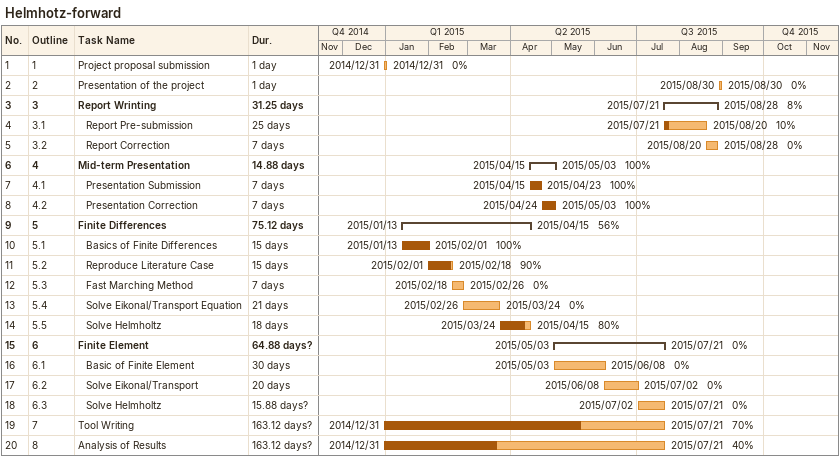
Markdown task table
Helmhotz-forward

| ID | WBS | Task | Duration | Start | Finish | % complete |
|---|---|---|---|---|---|---|
| 1 | 1 | Project proposal submission | 1d | 2014-12-31 | 2014-12-31 | 0 |
| 2 | 2 | Presentation of the project | 1d | 2015-08-30 | 2015-08-30 | 0 |
| 3 | 3 | **Report Wrinting** | 31.25d | 2015-07-21 | 2015-08-28 | 8 |
| 4 | 3.1 | Report Pre-submission | 25d | 2015-07-21 | 2015-08-20 | 10 |
| 5 | 3.2 | Report Correction | 7d | 2015-08-20 | 2015-08-28 | 0 |
| 6 | 4 | **Mid-term Presentation** | 14.88d | 2015-04-15 | 2015-05-03 | 100 |
| 7 | 4.1 | Presentation Submission | 7d | 2015-04-15 | 2015-04-23 | 100 |
| 8 | 4.2 | Presentation Correction | 7d | 2015-04-24 | 2015-05-03 | 100 |
| 9 | 5 | **Finite Differences** | 75.12d | 2015-01-13 | 2015-04-15 | 56 |
| 10 | 5.1 | Basics of Finite Differences | 15d | 2015-01-13 | 2015-02-01 | 100 |
| 11 | 5.2 | Reproduce Literature Case | 15d | 2015-02-01 | 2015-02-18 | 90 |
| 12 | 5.3 | Fast Marching Method | 7d | 2015-02-18 | 2015-02-26 | 0 |
| 13 | 5.4 | Solve Eikonal/Transport Equation | 21d | 2015-02-26 | 2015-03-24 | 0 |
| 14 | 5.5 | Solve Helmholtz | 18d | 2015-03-24 | 2015-04-15 | 80 |
| 15 | 6 | **Finite Element** | 64.88d? | 2015-05-03 | 2015-07-21 | 0 |
| 16 | 6.1 | Basic of Finite Element | 30d | 2015-05-03 | 2015-06-08 | 0 |
| 17 | 6.2 | Solve Eikonal/Transport | 20d | 2015-06-08 | 2015-07-02 | 0 |
| 18 | 6.3 | Solve Helmholtz | 15.88d? | 2015-07-02 | 2015-07-21 | 0 |
| 19 | 7 | Tool Writing | 163.12d? | 2014-12-31 | 2015-07-21 | 70 |
| 20 | 8 | Analysis of Results | 163.12d? | 2014-12-31 | 2015-07-21 | 40 |
